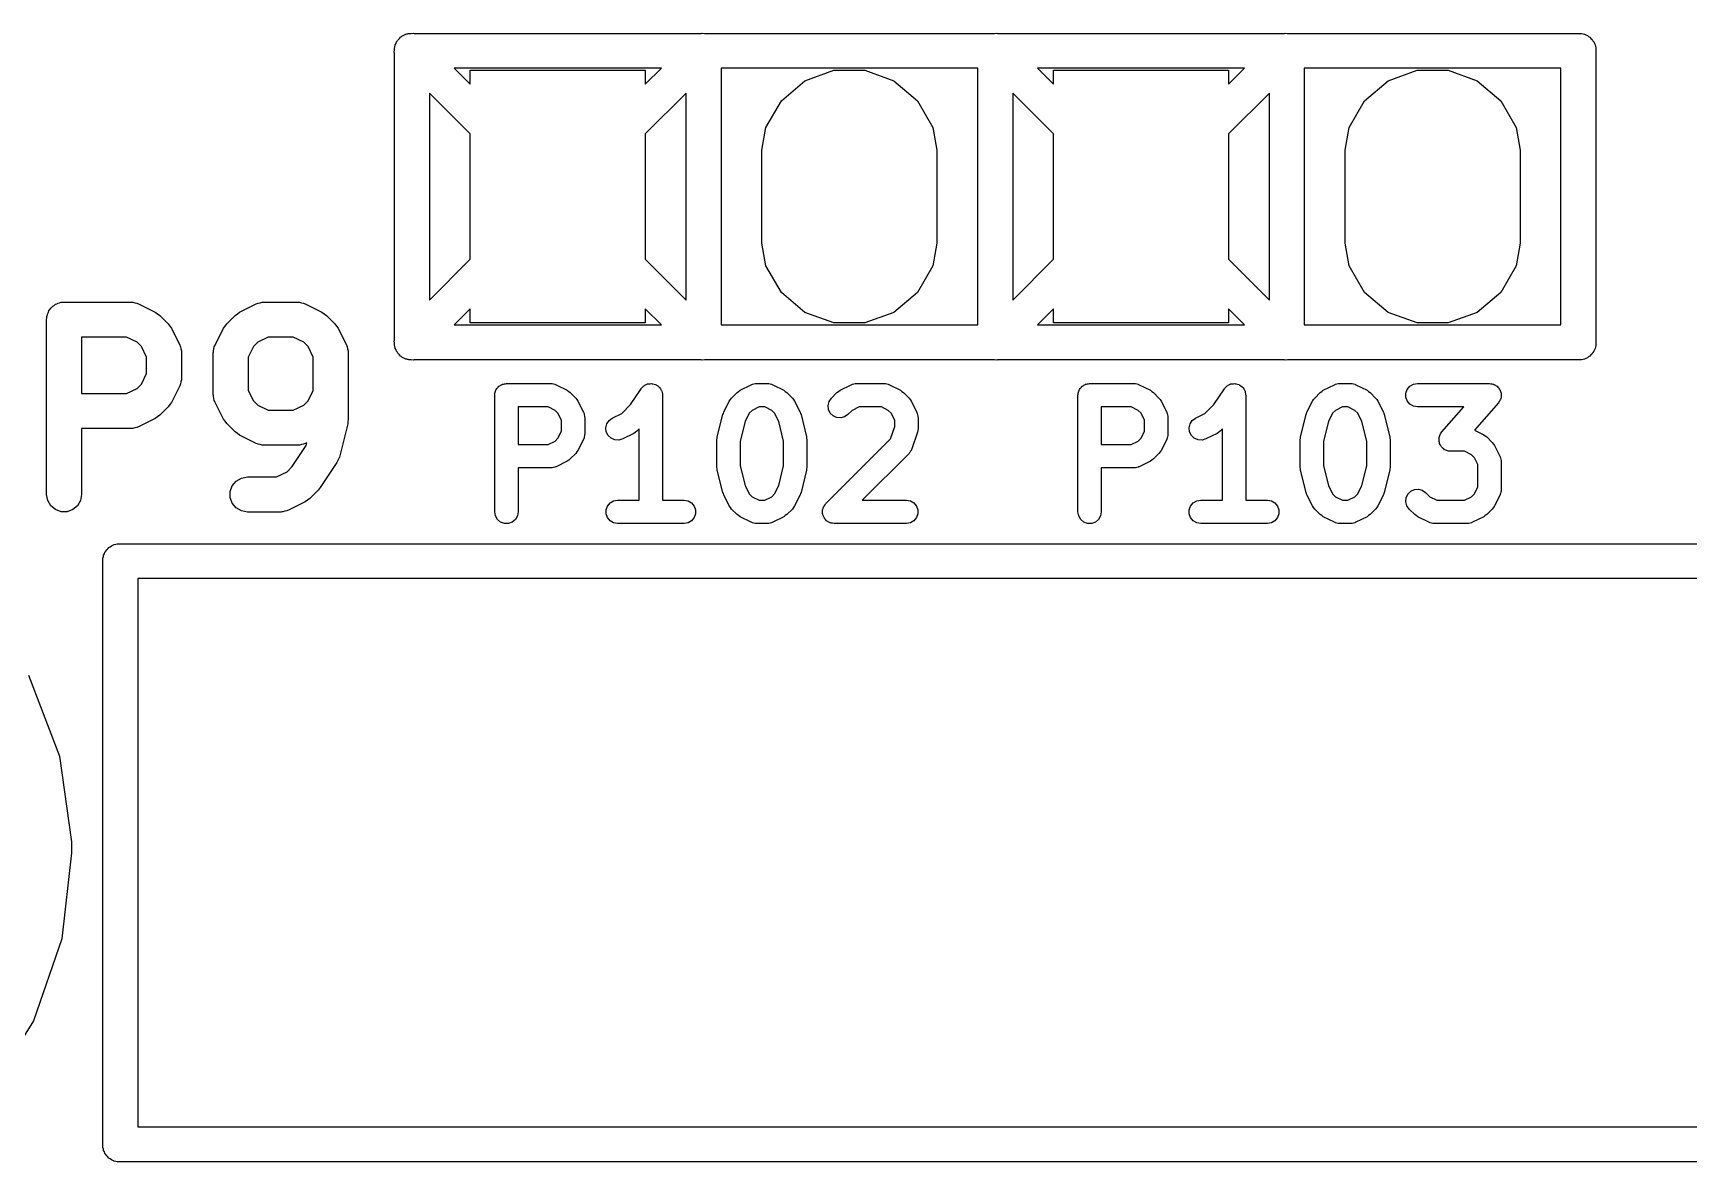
# Model space of a CAD drawing. Extents: x 51 to 149, y -134 to -32.
# Drawn here: x 80.52 to 94.94, y -110.64 to -100.81 of the extents above; entities that cross this region are included whole.
import ezdxf

# ---------------------------------------------------------------- set-up
doc = ezdxf.new("R2010")
doc.units = 0
doc.header["$MEASUREMENT"] = 0
doc.layers.add('BLACK', color=7, linetype='CONTINUOUS')

msp = doc.modelspace()

# ---------------------------------------------------------------- linework, layer by layer
at = {"layer": 'BLACK', "linetype": 'CONTINUOUS'}
for p, q in [((83.6676, -100.938), (83.6699, -100.932)), ((83.6676, -100.958), (83.6676, -100.938)), ((83.6699, -100.932), (83.6705, -100.925)), ((83.6705, -100.925), (83.6734, -100.919)), ((83.6734, -100.919), (83.6746, -100.912)), ((83.6746, -100.912), (83.6813, -100.9)), ((83.6813, -100.9), (83.686, -100.888)), ((83.686, -100.888), (83.6904, -100.882)), ((83.6904, -100.882), (83.6932, -100.876)), ((83.6932, -100.876), (83.6981, -100.871)), ((83.6981, -100.871), (83.7015, -100.866)), ((83.7015, -100.866), (83.7118, -100.857)), ((83.7118, -100.857), (83.7205, -100.846)), ((83.7205, -100.846), (83.7264, -100.843)), ((83.7264, -100.843), (83.7312, -100.838)), ((83.7312, -100.838), (83.7374, -100.835)), ((83.7374, -100.835), (83.7426, -100.831)), ((83.7426, -100.831), (83.7553, -100.826)), ((83.7553, -100.826), (83.7671, -100.82)), ((83.7671, -100.82), (83.7738, -100.818)), ((83.7738, -100.818), (83.7799, -100.816)), ((83.7799, -100.816), (83.7867, -100.815)), ((83.7867, -100.815), (83.7931, -100.813)), ((83.7931, -100.813), (83.8133, -100.813)), ((83.8133, -100.813), (83.8335, -100.811)), ((83.8335, -100.811), (83.8401, -100.813)), ((83.8401, -100.813), (86.3399, -100.813)), ((86.3399, -100.813), (86.3465, -100.811)), ((86.3465, -100.811), (86.3666, -100.813)), ((86.3666, -100.813), (88.8933, -100.813)), ((88.8933, -100.813), (88.9135, -100.811)), ((88.9135, -100.811), (88.9201, -100.813)), ((88.9201, -100.813), (91.4199, -100.813)), ((91.4199, -100.813), (91.4265, -100.811)), ((91.4265, -100.811), (91.4466, -100.813)), ((91.4466, -100.813), (94.0069, -100.813)), ((94.0069, -100.813), (94.0196, -100.817)), ((94.0196, -100.817), (94.0329, -100.82)), ((94.0329, -100.82), (94.0447, -100.826)), ((94.0447, -100.826), (94.0574, -100.831)), ((94.0574, -100.831), (94.0677, -100.84)), ((94.0677, -100.84), (94.0795, -100.846)), ((94.0795, -100.846), (94.0882, -100.857)), ((94.0882, -100.857), (94.0985, -100.866)), ((94.0985, -100.866), (94.1053, -100.877)), ((94.1053, -100.877), (94.114, -100.888)), ((94.114, -100.888), (94.1186, -100.9)), ((94.1186, -100.9), (94.1254, -100.912)), ((94.1254, -100.912), (94.1278, -100.925)), ((94.1278, -100.925), (94.1324, -100.938)), ((94.1324, -100.938), (94.1324, -103.532)), ((83.6658, -100.978), (83.6676, -100.958)), ((83.6676, -100.985), (83.6658, -100.978)), ((83.6676, -100.992), (83.6676, -100.985)), ((83.6676, -103.478), (83.6676, -100.992)), ((83.6676, -100.992), (83.6676, -100.992)), ((84.1879, -101.117), (84.328, -101.257)), ((85.9921, -101.117), (84.1879, -101.117)), ((84.328, -101.257), (84.328, -101.135)), ((84.328, -101.135), (85.852, -101.135)), ((85.852, -101.257), (85.9921, -101.117)), ((85.852, -101.135), (85.852, -101.257)), ((86.5124, -101.117), (86.5124, -103.353)), ((88.7476, -101.117), (86.5124, -101.117)), ((87.0373, -101.4), (87.2431, -101.227)), ((87.2431, -101.227), (87.4956, -101.135)), ((87.4956, -101.135), (87.7644, -101.135)), ((87.7644, -101.135), (88.0169, -101.227)), ((88.0169, -101.227), (88.2227, -101.4)), ((88.7476, -103.353), (88.7476, -101.117)), ((89.2679, -101.117), (89.408, -101.257)), ((91.0721, -101.117), (89.2679, -101.117)), ((89.408, -101.257), (89.408, -101.135)), ((89.408, -101.135), (90.932, -101.135)), ((90.932, -101.257), (91.0721, -101.117)), ((90.932, -101.135), (90.932, -101.257)), ((91.5924, -101.117), (91.5924, -103.353)), ((93.8276, -101.117), (91.5924, -101.117)), ((92.1173, -101.4), (92.3231, -101.227)), ((92.3231, -101.227), (92.5756, -101.135)), ((92.5756, -101.135), (92.8444, -101.135)), ((92.8444, -101.135), (93.0969, -101.227)), ((93.0969, -101.227), (93.3027, -101.4)), ((93.8276, -103.353), (93.8276, -101.117)), ((84.328, -101.689), (83.9724, -101.333)), ((83.9724, -101.333), (83.9724, -103.137)), ((86.2076, -101.333), (85.852, -101.689)), ((86.2076, -103.137), (86.2076, -101.333)), ((89.408, -101.689), (89.0524, -101.333)), ((89.0524, -101.333), (89.0524, -103.137)), ((91.2876, -101.333), (90.932, -101.689)), ((91.2876, -103.137), (91.2876, -101.333)), ((86.9029, -101.633), (87.0373, -101.4)), ((88.2227, -101.4), (88.3571, -101.633)), ((91.9829, -101.633), (92.1173, -101.4)), ((93.3027, -101.4), (93.4371, -101.633)), ((86.868, -101.831), (86.9029, -101.633)), ((88.3571, -101.633), (88.392, -101.831)), ((91.948, -101.831), (91.9829, -101.633)), ((93.4371, -101.633), (93.472, -101.831)), ((84.328, -102.781), (84.328, -101.689)), ((85.852, -101.689), (85.852, -102.781)), ((89.408, -102.781), (89.408, -101.689)), ((90.932, -101.689), (90.932, -102.781)), ((86.868, -102.639), (86.868, -101.831)), ((88.392, -101.831), (88.392, -102.639)), ((91.948, -102.639), (91.948, -101.831)), ((93.472, -101.831), (93.472, -102.639)), ((86.9029, -102.837), (86.868, -102.639)), ((88.392, -102.639), (88.3571, -102.837)), ((91.9829, -102.837), (91.948, -102.639)), ((93.472, -102.639), (93.4371, -102.837)), ((83.9724, -103.137), (84.328, -102.781)), ((85.852, -102.781), (86.2076, -103.137)), ((89.0524, -103.137), (89.408, -102.781)), ((90.932, -102.781), (91.2876, -103.137)), ((87.0373, -103.07), (86.9029, -102.837)), ((88.3571, -102.837), (88.2227, -103.07)), ((92.1173, -103.07), (91.9829, -102.837)), ((93.4371, -102.837), (93.3027, -103.07)), ((87.2431, -103.243), (87.0373, -103.07)), ((88.2227, -103.07), (88.0169, -103.243)), ((92.3231, -103.243), (92.1173, -103.07)), ((93.3027, -103.07), (93.0969, -103.243)), ((80.6446, -103.266), (80.6469, -103.253)), ((80.6469, -103.253), (80.6536, -103.242)), ((80.6536, -103.242), (80.6582, -103.229)), ((80.6582, -103.229), (80.6667, -103.219)), ((80.6667, -103.219), (80.6734, -103.207)), ((80.6734, -103.207), (80.6836, -103.199)), ((80.6836, -103.199), (80.6922, -103.189)), ((80.6922, -103.189), (80.7037, -103.182)), ((80.7037, -103.182), (80.7139, -103.173)), ((80.7139, -103.173), (80.7265, -103.169)), ((80.7265, -103.169), (80.738, -103.162)), ((80.738, -103.162), (80.7511, -103.16)), ((80.7511, -103.16), (80.7637, -103.155)), ((80.7637, -103.155), (80.777, -103.155)), ((80.777, -103.155), (80.7901, -103.153)), ((80.7901, -103.153), (81.3707, -103.153)), ((81.3707, -103.153), (81.3794, -103.155)), ((81.3794, -103.155), (81.3881, -103.154)), ((81.3881, -103.154), (81.4053, -103.159)), ((81.4053, -103.159), (81.4228, -103.162)), ((81.4228, -103.162), (81.4304, -103.167)), ((81.4304, -103.167), (81.4389, -103.169)), ((81.4389, -103.169), (81.584, -103.242)), ((81.584, -103.242), (81.6036, -103.256)), ((81.6036, -103.256), (81.6236, -103.27)), ((82.279, -103.27), (82.2989, -103.256)), ((82.2989, -103.256), (82.3186, -103.242)), ((82.3186, -103.242), (82.4637, -103.169)), ((82.4637, -103.169), (82.4721, -103.167)), ((82.4721, -103.167), (82.4797, -103.162)), ((82.4797, -103.162), (82.4973, -103.159)), ((82.4973, -103.159), (82.5144, -103.154)), ((82.5144, -103.154), (82.5232, -103.155)), ((82.5232, -103.155), (82.5319, -103.153)), ((82.5319, -103.153), (82.8221, -103.153)), ((82.8221, -103.153), (82.8308, -103.155)), ((82.8308, -103.155), (82.8396, -103.154)), ((82.8396, -103.154), (82.8567, -103.159)), ((82.8567, -103.159), (82.8743, -103.162)), ((82.8743, -103.162), (82.8819, -103.167)), ((82.8819, -103.167), (82.8903, -103.169)), ((82.8903, -103.169), (83.0354, -103.242)), ((83.0354, -103.242), (83.055, -103.256)), ((83.055, -103.256), (83.075, -103.27)), ((84.328, -103.213), (84.1879, -103.353)), ((84.328, -103.335), (84.328, -103.213)), ((85.9921, -103.353), (85.852, -103.213)), ((85.852, -103.213), (85.852, -103.335)), ((87.4956, -103.335), (87.2431, -103.243)), ((88.0169, -103.243), (87.7644, -103.335)), ((89.408, -103.213), (89.2679, -103.353)), ((89.408, -103.335), (89.408, -103.213)), ((91.0721, -103.353), (90.932, -103.213)), ((90.932, -103.213), (90.932, -103.335)), ((92.5756, -103.335), (92.3231, -103.243)), ((93.0969, -103.243), (92.8444, -103.335)), ((80.6377, -103.305), (80.6401, -103.292)), ((80.6377, -104.829), (80.6377, -103.305)), ((80.6401, -103.279), (80.6446, -103.266)), ((80.6401, -103.292), (80.6401, -103.279)), ((81.6236, -103.27), (81.6962, -103.343)), ((81.6962, -103.343), (81.7102, -103.363)), ((81.7102, -103.363), (81.7247, -103.382)), ((81.7247, -103.382), (81.7973, -103.528)), ((82.1053, -103.528), (82.1778, -103.382)), ((82.1778, -103.382), (82.1924, -103.363)), ((82.1924, -103.363), (82.2064, -103.343)), ((82.2064, -103.343), (82.279, -103.27)), ((83.075, -103.27), (83.1476, -103.343)), ((83.1476, -103.343), (83.1616, -103.363)), ((83.1616, -103.363), (83.1762, -103.382)), ((83.1762, -103.382), (83.2487, -103.528)), ((84.1879, -103.353), (85.9921, -103.353)), ((85.852, -103.335), (84.328, -103.335)), ((86.5124, -103.353), (88.7476, -103.353)), ((87.7644, -103.335), (87.4956, -103.335)), ((89.2679, -103.353), (91.0721, -103.353)), ((90.932, -103.335), (89.408, -103.335)), ((91.5924, -103.353), (93.8276, -103.353)), ((92.8444, -103.335), (92.5756, -103.335)), ((80.9425, -103.458), (80.9425, -103.951)), ((81.3347, -103.458), (80.9425, -103.458)), ((81.4256, -103.503), (81.3347, -103.458)), ((81.4632, -103.541), (81.4256, -103.503)), ((81.5086, -103.632), (81.4632, -103.541)), ((81.7973, -103.528), (81.7998, -103.536)), ((81.7998, -103.536), (81.8042, -103.544)), ((81.8042, -103.544), (81.8073, -103.561)), ((82.0953, -103.561), (82.0984, -103.544)), ((82.0984, -103.544), (82.1028, -103.536)), ((82.1028, -103.536), (82.1053, -103.528)), ((82.4394, -103.541), (82.394, -103.632)), ((82.477, -103.503), (82.4394, -103.541)), ((82.5678, -103.458), (82.477, -103.503)), ((82.7862, -103.458), (82.5678, -103.458)), ((82.877, -103.503), (82.7862, -103.458)), ((82.9146, -103.541), (82.877, -103.503)), ((82.96, -103.632), (82.9146, -103.541)), ((83.2487, -103.528), (83.2512, -103.536)), ((83.2512, -103.536), (83.2556, -103.544)), ((83.2556, -103.544), (83.2587, -103.561)), ((83.6658, -103.492), (83.6676, -103.485)), ((83.6676, -103.512), (83.6658, -103.492)), ((83.6676, -103.485), (83.6676, -103.478)), ((83.6676, -103.532), (83.6676, -103.512)), ((83.6699, -103.538), (83.6676, -103.532)), ((83.6705, -103.545), (83.6699, -103.538)), ((83.6734, -103.551), (83.6705, -103.545)), ((94.1278, -103.545), (94.1254, -103.558)), ((94.1324, -103.532), (94.1278, -103.545)), ((81.5086, -103.777), (81.5086, -103.632)), ((81.8073, -103.561), (81.8124, -103.578)), ((81.8124, -103.578), (81.8119, -103.587)), ((81.8119, -103.587), (81.8134, -103.596)), ((81.8134, -103.596), (81.8134, -103.813)), ((82.0892, -103.596), (82.0907, -103.587)), ((82.0892, -103.959), (82.0892, -103.596)), ((82.0902, -103.578), (82.0953, -103.561)), ((82.0907, -103.587), (82.0902, -103.578)), ((82.394, -103.632), (82.394, -103.923)), ((82.96, -103.923), (82.96, -103.632)), ((83.2587, -103.561), (83.2638, -103.578)), ((83.2638, -103.578), (83.2633, -103.587)), ((83.2633, -103.587), (83.2648, -103.596)), ((83.2648, -103.596), (83.2648, -104.176)), ((83.6746, -103.558), (83.6734, -103.551)), ((83.6814, -103.57), (83.6746, -103.558)), ((83.686, -103.582), (83.6814, -103.57)), ((83.6904, -103.588), (83.686, -103.582)), ((83.6932, -103.594), (83.6904, -103.588)), ((83.698, -103.599), (83.6932, -103.594)), ((83.7015, -103.604), (83.698, -103.599)), ((83.7118, -103.613), (83.7015, -103.604)), ((83.7205, -103.624), (83.7118, -103.613)), ((83.7264, -103.627), (83.7205, -103.624)), ((83.7312, -103.632), (83.7264, -103.627)), ((83.7374, -103.635), (83.7312, -103.632)), ((83.7426, -103.639), (83.7374, -103.635)), ((83.7553, -103.644), (83.7426, -103.639)), ((83.7671, -103.65), (83.7553, -103.644)), ((83.7738, -103.652), (83.7671, -103.65)), ((83.7799, -103.654), (83.7738, -103.652)), ((83.7867, -103.655), (83.7799, -103.654)), ((83.7931, -103.657), (83.7867, -103.655)), ((83.8134, -103.657), (83.7931, -103.657)), ((83.8335, -103.659), (83.8134, -103.657)), ((83.8401, -103.657), (83.8335, -103.659)), ((86.3399, -103.657), (83.8401, -103.657)), ((86.3465, -103.659), (86.3399, -103.657)), ((86.3666, -103.657), (86.3465, -103.659)), ((88.8934, -103.657), (86.3666, -103.657)), ((88.9135, -103.659), (88.8934, -103.657)), ((88.9201, -103.657), (88.9135, -103.659)), ((91.4199, -103.657), (88.9201, -103.657)), ((91.4265, -103.659), (91.4199, -103.657)), ((91.4466, -103.657), (91.4265, -103.659)), ((94.0069, -103.657), (91.4466, -103.657)), ((94.0196, -103.653), (94.0069, -103.657)), ((94.0329, -103.65), (94.0196, -103.653)), ((94.0447, -103.644), (94.0329, -103.65)), ((94.0574, -103.639), (94.0447, -103.644)), ((94.0677, -103.63), (94.0574, -103.639)), ((94.0795, -103.624), (94.0677, -103.63)), ((94.0882, -103.613), (94.0795, -103.624)), ((94.0985, -103.604), (94.0882, -103.613)), ((94.1053, -103.593), (94.0985, -103.604)), ((94.114, -103.582), (94.1053, -103.593)), ((94.1186, -103.57), (94.114, -103.582)), ((94.1254, -103.558), (94.1186, -103.57)), ((81.4632, -103.868), (81.5086, -103.777)), ((81.8124, -103.831), (81.8073, -103.848)), ((81.8134, -103.813), (81.8119, -103.822)), ((81.8119, -103.822), (81.8124, -103.831)), ((80.9425, -103.951), (81.3347, -103.951)), ((81.3347, -103.951), (81.4256, -103.906)), ((81.4256, -103.906), (81.4632, -103.868)), ((81.7973, -103.882), (81.7247, -104.027)), ((81.7998, -103.873), (81.7973, -103.882)), ((81.8042, -103.866), (81.7998, -103.873)), ((81.8073, -103.848), (81.8042, -103.866)), ((82.0907, -103.967), (82.0892, -103.959)), ((82.0902, -103.976), (82.0907, -103.967)), ((82.0953, -103.993), (82.0902, -103.976)), ((82.394, -103.923), (82.4394, -104.013)), ((82.9146, -104.013), (82.96, -103.923)), ((84.5409, -103.965), (84.5424, -103.956)), ((84.5409, -104.981), (84.5409, -103.965)), ((84.5424, -103.947), (84.5455, -103.939)), ((84.5424, -103.956), (84.5424, -103.947)), ((84.5455, -103.939), (84.547, -103.93)), ((84.547, -103.93), (84.5514, -103.922)), ((84.5514, -103.922), (84.5545, -103.914)), ((84.5545, -103.914), (84.5602, -103.907)), ((84.5602, -103.907), (84.5646, -103.899)), ((84.5646, -103.899), (84.5715, -103.894)), ((84.5715, -103.894), (84.5772, -103.887)), ((84.5772, -103.887), (84.5849, -103.882)), ((84.5849, -103.882), (84.5917, -103.877)), ((84.5917, -103.877), (84.6, -103.874)), ((84.6, -103.874), (84.6077, -103.869)), ((84.6077, -103.869), (84.6165, -103.868)), ((84.6165, -103.868), (84.6248, -103.865)), ((84.6248, -103.865), (84.6337, -103.865)), ((84.6337, -103.865), (84.6425, -103.863)), ((84.6425, -103.863), (85.0295, -103.863)), ((85.0295, -103.863), (85.0353, -103.864)), ((85.0353, -103.864), (85.0411, -103.864)), ((85.0411, -103.864), (85.0525, -103.867)), ((85.0525, -103.867), (85.0643, -103.869)), ((85.0643, -103.869), (85.0693, -103.872)), ((85.0693, -103.872), (85.075, -103.874)), ((85.075, -103.874), (85.1717, -103.922)), ((85.1717, -103.922), (85.1848, -103.932)), ((85.1848, -103.932), (85.1981, -103.941)), ((85.1981, -103.941), (85.2465, -103.99)), ((85.7247, -104.045), (85.8158, -103.908)), ((85.8158, -103.908), (85.8197, -103.904)), ((85.8197, -103.904), (85.8225, -103.899)), ((85.8225, -103.899), (85.8318, -103.892)), ((85.8318, -103.892), (85.8402, -103.883)), ((85.8402, -103.883), (85.8453, -103.88)), ((85.8453, -103.88), (85.8496, -103.877)), ((85.8496, -103.877), (85.861, -103.872)), ((85.861, -103.872), (85.8718, -103.867)), ((85.8718, -103.867), (85.8774, -103.866)), ((85.8774, -103.866), (85.8827, -103.865)), ((85.8827, -103.865), (85.8949, -103.865)), ((85.8949, -103.865), (85.9069, -103.863)), ((85.9069, -103.863), (85.9124, -103.865)), ((85.9124, -103.865), (85.918, -103.865)), ((85.918, -103.865), (85.9294, -103.869)), ((85.9294, -103.869), (85.9412, -103.872)), ((85.9412, -103.872), (85.9459, -103.875)), ((85.9459, -103.875), (85.9512, -103.877)), ((85.9512, -103.877), (85.9605, -103.884)), ((85.9605, -103.884), (85.9706, -103.891)), ((85.9706, -103.891), (85.9739, -103.896)), ((85.9739, -103.896), (85.9782, -103.899)), ((85.9782, -103.899), (85.9843, -103.91)), ((85.9843, -103.91), (85.9915, -103.92)), ((85.9915, -103.92), (85.993, -103.925)), ((85.993, -103.925), (85.9959, -103.93)), ((85.9959, -103.93), (85.998, -103.942)), ((85.998, -103.942), (86.0014, -103.953)), ((86.0014, -103.953), (86.001, -103.959)), ((86.001, -103.959), (86.002, -103.965)), ((86.002, -103.965), (86.002, -104.879)), ((86.6026, -103.99), (86.651, -103.941)), ((86.651, -103.941), (86.6644, -103.932)), ((86.6644, -103.932), (86.6774, -103.922)), ((86.6774, -103.922), (86.7742, -103.874)), ((86.7742, -103.874), (86.7798, -103.872)), ((86.7798, -103.872), (86.7849, -103.869)), ((86.7849, -103.869), (86.7966, -103.867)), ((86.7966, -103.867), (86.808, -103.864)), ((86.808, -103.864), (86.8139, -103.864)), ((86.8139, -103.864), (86.8196, -103.863)), ((86.8196, -103.863), (86.9164, -103.863)), ((86.9164, -103.863), (86.9221, -103.864)), ((86.9221, -103.864), (86.928, -103.864)), ((86.928, -103.864), (86.9394, -103.867)), ((86.9394, -103.867), (86.9511, -103.869)), ((86.9511, -103.869), (86.9562, -103.872)), ((86.9562, -103.872), (86.9618, -103.874)), ((86.9618, -103.874), (87.0586, -103.922)), ((87.0586, -103.922), (87.0717, -103.932)), ((87.0717, -103.932), (87.085, -103.941)), ((87.085, -103.941), (87.1334, -103.99)), ((87.4735, -103.99), (87.5219, -103.941)), ((87.5219, -103.941), (87.5352, -103.932)), ((87.5352, -103.932), (87.5483, -103.922)), ((87.5483, -103.922), (87.645, -103.874)), ((87.645, -103.874), (87.6507, -103.872)), ((87.6507, -103.872), (87.6557, -103.869)), ((87.6557, -103.869), (87.6674, -103.867)), ((87.6674, -103.867), (87.6789, -103.864)), ((87.6789, -103.864), (87.6847, -103.864)), ((87.6847, -103.864), (87.6905, -103.863)), ((87.6905, -103.863), (87.9324, -103.863)), ((87.9324, -103.863), (87.9381, -103.864)), ((87.9381, -103.864), (87.944, -103.864)), ((87.944, -103.864), (87.9554, -103.867)), ((87.9554, -103.867), (87.9671, -103.869)), ((87.9671, -103.869), (87.9722, -103.872)), ((87.9722, -103.872), (87.9778, -103.874)), ((87.9778, -103.874), (88.0746, -103.922)), ((88.0746, -103.922), (88.0877, -103.932)), ((88.0877, -103.932), (88.101, -103.941)), ((88.101, -103.941), (88.1494, -103.99)), ((89.6209, -103.965), (89.6224, -103.956)), ((89.6209, -104.981), (89.6209, -103.965)), ((89.6224, -103.947), (89.6255, -103.939)), ((89.6224, -103.956), (89.6224, -103.947)), ((89.6255, -103.939), (89.627, -103.93)), ((89.627, -103.93), (89.6314, -103.922)), ((89.6314, -103.922), (89.6345, -103.914)), ((89.6345, -103.914), (89.6402, -103.907)), ((89.6402, -103.907), (89.6446, -103.899)), ((89.6446, -103.899), (89.6515, -103.894)), ((89.6515, -103.894), (89.6572, -103.887)), ((89.6572, -103.887), (89.6649, -103.882)), ((89.6649, -103.882), (89.6717, -103.877)), ((89.6717, -103.877), (89.68, -103.874)), ((89.68, -103.874), (89.6877, -103.869)), ((89.6877, -103.869), (89.6965, -103.868)), ((89.6965, -103.868), (89.7048, -103.865)), ((89.7048, -103.865), (89.7137, -103.865)), ((89.7137, -103.865), (89.7225, -103.863)), ((89.7225, -103.863), (90.1095, -103.863)), ((90.1095, -103.863), (90.1153, -103.864)), ((90.1153, -103.864), (90.1211, -103.864)), ((90.1211, -103.864), (90.1325, -103.867)), ((90.1325, -103.867), (90.1443, -103.869)), ((90.1443, -103.869), (90.1493, -103.872)), ((90.1493, -103.872), (90.155, -103.874)), ((90.155, -103.874), (90.2517, -103.922)), ((90.2517, -103.922), (90.2648, -103.932)), ((90.2648, -103.932), (90.2781, -103.941)), ((90.2781, -103.941), (90.3265, -103.99)), ((90.8047, -104.045), (90.8958, -103.908)), ((90.8958, -103.908), (90.8997, -103.904)), ((90.8997, -103.904), (90.9025, -103.899)), ((90.9025, -103.899), (90.9118, -103.892)), ((90.9118, -103.892), (90.9202, -103.883)), ((90.9202, -103.883), (90.9253, -103.88)), ((90.9253, -103.88), (90.9296, -103.877)), ((90.9296, -103.877), (90.941, -103.872)), ((90.941, -103.872), (90.9518, -103.867)), ((90.9518, -103.867), (90.9574, -103.866)), ((90.9574, -103.866), (90.9627, -103.865)), ((90.9627, -103.865), (90.9749, -103.865)), ((90.9749, -103.865), (90.9869, -103.863)), ((90.9869, -103.863), (90.9924, -103.865)), ((90.9924, -103.865), (90.998, -103.865)), ((90.998, -103.865), (91.0094, -103.869)), ((91.0094, -103.869), (91.0212, -103.872)), ((91.0212, -103.872), (91.0259, -103.875)), ((91.0259, -103.875), (91.0312, -103.877)), ((91.0312, -103.877), (91.0405, -103.884)), ((91.0405, -103.884), (91.0506, -103.891)), ((91.0506, -103.891), (91.0539, -103.896)), ((91.0539, -103.896), (91.0582, -103.899)), ((91.0582, -103.899), (91.0643, -103.91)), ((91.0643, -103.91), (91.0715, -103.92)), ((91.0715, -103.92), (91.073, -103.925)), ((91.073, -103.925), (91.0759, -103.93)), ((91.0759, -103.93), (91.078, -103.942)), ((91.078, -103.942), (91.0814, -103.953)), ((91.0814, -103.953), (91.081, -103.959)), ((91.081, -103.959), (91.082, -103.965)), ((91.082, -103.965), (91.082, -104.879)), ((91.6826, -103.99), (91.731, -103.941)), ((91.731, -103.941), (91.7444, -103.932)), ((91.7444, -103.932), (91.7574, -103.922)), ((91.7574, -103.922), (91.8542, -103.874)), ((91.8542, -103.874), (91.8598, -103.872)), ((91.8598, -103.872), (91.8649, -103.869)), ((91.8649, -103.869), (91.8766, -103.867)), ((91.8766, -103.867), (91.888, -103.864)), ((91.888, -103.864), (91.8939, -103.864)), ((91.8939, -103.864), (91.8996, -103.863)), ((91.8996, -103.863), (91.9964, -103.863)), ((91.9964, -103.863), (92.0021, -103.864)), ((92.0021, -103.864), (92.008, -103.864)), ((92.008, -103.864), (92.0194, -103.867)), ((92.0194, -103.867), (92.0311, -103.869)), ((92.0311, -103.869), (92.0362, -103.872)), ((92.0362, -103.872), (92.0418, -103.874)), ((92.0418, -103.874), (92.1386, -103.922)), ((92.1386, -103.922), (92.1517, -103.932)), ((92.1517, -103.932), (92.165, -103.941)), ((92.165, -103.941), (92.2134, -103.99)), ((92.4769, -103.947), (92.489, -103.914)), ((92.4769, -103.982), (92.4769, -103.947)), ((92.489, -103.914), (92.5116, -103.887)), ((92.5116, -103.887), (92.5422, -103.869)), ((92.5422, -103.869), (92.577, -103.863)), ((92.577, -103.863), (93.2059, -103.863)), ((93.2059, -103.863), (93.2157, -103.865)), ((93.2157, -103.865), (93.2256, -103.865)), ((93.2256, -103.865), (93.2329, -103.868)), ((93.2329, -103.868), (93.2407, -103.869)), ((93.2407, -103.869), (93.2493, -103.874)), ((93.2493, -103.874), (93.2585, -103.878)), ((93.2585, -103.878), (93.2644, -103.883)), ((93.2644, -103.883), (93.2712, -103.887)), ((93.2712, -103.887), (93.2776, -103.894)), ((93.2776, -103.894), (93.2851, -103.901)), ((93.2851, -103.901), (93.2888, -103.908)), ((93.2888, -103.908), (93.2939, -103.914)), ((93.2939, -103.914), (93.2973, -103.923)), ((93.2973, -103.923), (93.3021, -103.932)), ((93.3021, -103.932), (93.3033, -103.94)), ((93.3033, -103.94), (93.306, -103.947)), ((93.306, -103.947), (93.306, -103.957)), ((93.306, -103.957), (93.3075, -103.967)), ((93.3075, -103.967), (93.306, -103.974)), ((93.306, -103.974), (93.306, -103.982)), ((81.6962, -104.066), (81.6236, -104.139)), ((81.7102, -104.046), (81.6962, -104.066)), ((81.7247, -104.027), (81.7102, -104.046)), ((82.0984, -104.011), (82.0953, -103.993)), ((82.1028, -104.018), (82.0984, -104.011)), ((82.1053, -104.027), (82.1028, -104.018)), ((82.1778, -104.172), (82.1053, -104.027)), ((82.4394, -104.013), (82.477, -104.051)), ((82.477, -104.051), (82.5678, -104.096)), ((82.5678, -104.096), (82.7862, -104.096)), ((82.7862, -104.096), (82.877, -104.051)), ((82.877, -104.051), (82.9146, -104.013)), ((84.7441, -104.066), (84.7441, -104.395)), ((85.0055, -104.066), (84.7441, -104.066)), ((85.0661, -104.097), (85.0055, -104.066)), ((85.0912, -104.122), (85.0661, -104.097)), ((85.1214, -104.182), (85.0912, -104.122)), ((85.2465, -103.99), (85.2558, -104.003)), ((85.2558, -104.003), (85.2655, -104.016)), ((85.2655, -104.016), (85.3139, -104.113)), ((85.3139, -104.113), (85.3156, -104.118)), ((85.3156, -104.118), (85.3185, -104.123)), ((85.3185, -104.123), (85.3206, -104.135)), ((85.5647, -104.164), (85.6467, -104.123)), ((85.6467, -104.123), (85.7247, -104.045)), ((86.5275, -104.133), (86.5321, -104.123)), ((86.5321, -104.123), (86.5352, -104.113)), ((86.5352, -104.113), (86.5836, -104.016)), ((86.5836, -104.016), (86.5933, -104.003)), ((86.5933, -104.003), (86.6026, -103.99)), ((86.758, -104.122), (86.722, -104.194)), ((86.783, -104.097), (86.758, -104.122)), ((86.8436, -104.066), (86.783, -104.097)), ((86.8924, -104.066), (86.8436, -104.066)), ((86.953, -104.097), (86.8924, -104.066)), ((86.978, -104.122), (86.953, -104.097)), ((87.014, -104.194), (86.978, -104.122)), ((87.1334, -103.99), (87.1427, -104.003)), ((87.1427, -104.003), (87.1524, -104.016)), ((87.1524, -104.016), (87.2008, -104.113)), ((87.2008, -104.113), (87.2039, -104.123)), ((87.2039, -104.123), (87.2085, -104.133)), ((87.4441, -104.053), (87.4533, -104.018)), ((87.4472, -104.088), (87.4441, -104.053)), ((87.4621, -104.12), (87.4472, -104.088)), ((87.4533, -104.018), (87.4735, -103.99)), ((87.4871, -104.145), (87.4621, -104.12)), ((87.6539, -104.097), (87.6172, -104.133)), ((87.7145, -104.066), (87.6539, -104.097)), ((87.9084, -104.066), (87.7145, -104.066)), ((87.969, -104.097), (87.9084, -104.066)), ((87.994, -104.122), (87.969, -104.097)), ((88.0243, -104.182), (87.994, -104.122)), ((88.1494, -103.99), (88.1587, -104.003)), ((88.1587, -104.003), (88.1684, -104.016)), ((88.1684, -104.016), (88.2168, -104.113)), ((88.2168, -104.113), (88.2184, -104.118)), ((88.2184, -104.118), (88.2214, -104.123)), ((88.2214, -104.123), (88.2234, -104.135)), ((89.8241, -104.066), (89.8241, -104.395)), ((90.0855, -104.066), (89.8241, -104.066)), ((90.1461, -104.097), (90.0855, -104.066)), ((90.1712, -104.122), (90.1461, -104.097)), ((90.2014, -104.182), (90.1712, -104.122)), ((90.3265, -103.99), (90.3358, -104.003)), ((90.3358, -104.003), (90.3455, -104.016)), ((90.3455, -104.016), (90.3939, -104.113)), ((90.3939, -104.113), (90.3956, -104.118)), ((90.3956, -104.118), (90.3985, -104.123)), ((90.3985, -104.123), (90.4006, -104.135)), ((90.6447, -104.164), (90.7267, -104.123)), ((90.7267, -104.123), (90.8047, -104.045)), ((91.6075, -104.133), (91.6121, -104.123)), ((91.6121, -104.123), (91.6152, -104.113)), ((91.6152, -104.113), (91.6636, -104.016)), ((91.6636, -104.016), (91.6733, -104.003)), ((91.6733, -104.003), (91.6826, -103.99)), ((91.838, -104.122), (91.802, -104.194)), ((91.863, -104.097), (91.838, -104.122)), ((91.9236, -104.066), (91.863, -104.097)), ((91.9724, -104.066), (91.9236, -104.066)), ((92.033, -104.097), (91.9724, -104.066)), ((92.058, -104.122), (92.033, -104.097)), ((92.094, -104.194), (92.058, -104.122)), ((92.2134, -103.99), (92.2227, -104.003)), ((92.2227, -104.003), (92.2324, -104.016)), ((92.2324, -104.016), (92.2808, -104.113)), ((92.2808, -104.113), (92.2839, -104.123)), ((92.2839, -104.123), (92.2885, -104.133)), ((92.489, -104.015), (92.4769, -103.982)), ((92.5116, -104.042), (92.489, -104.015)), ((92.5422, -104.06), (92.5116, -104.042)), ((92.577, -104.066), (92.5422, -104.06)), ((92.982, -104.066), (92.577, -104.066)), ((92.7908, -104.285), (92.982, -104.066)), ((93.2824, -104.032), (93.0745, -104.269)), ((93.2875, -104.023), (93.2824, -104.032)), ((93.2939, -104.015), (93.2875, -104.023)), ((93.2966, -104.008), (93.2939, -104.015)), ((93.3006, -104.001), (93.2966, -104.008)), ((93.3026, -103.992), (93.3006, -104.001)), ((93.306, -103.982), (93.3026, -103.992)), ((81.3707, -104.256), (80.9425, -104.256)), ((80.9425, -104.256), (80.9425, -104.829)), ((81.3794, -104.255), (81.3707, -104.256)), ((81.3881, -104.255), (81.3794, -104.255)), ((81.4053, -104.25), (81.3881, -104.255)), ((81.4228, -104.247), (81.4053, -104.25)), ((81.4304, -104.243), (81.4228, -104.247)), ((81.4389, -104.24), (81.4304, -104.243)), ((81.584, -104.167), (81.4389, -104.24)), ((81.6036, -104.153), (81.584, -104.167)), ((81.6236, -104.139), (81.6036, -104.153)), ((82.1924, -104.191), (82.1778, -104.172)), ((82.2064, -104.211), (82.1924, -104.191)), ((82.279, -104.284), (82.2064, -104.211)), ((83.2603, -104.213), (83.1877, -104.504)), ((83.2616, -104.195), (83.2603, -104.213)), ((83.2648, -104.176), (83.2616, -104.195)), ((85.1214, -104.279), (85.1214, -104.182)), ((85.3206, -104.135), (85.324, -104.147)), ((85.324, -104.147), (85.3236, -104.152)), ((85.3236, -104.152), (85.3246, -104.158)), ((85.3246, -104.158), (85.3246, -104.303)), ((85.5087, -104.249), (85.5169, -104.214)), ((85.5127, -104.284), (85.5087, -104.249)), ((85.5169, -104.214), (85.5363, -104.185)), ((85.5363, -104.185), (85.5647, -104.164)), ((85.7988, -104.258), (85.7787, -104.278)), ((85.7988, -104.879), (85.7988, -104.258)), ((86.4791, -104.327), (86.5275, -104.133)), ((86.722, -104.194), (86.6793, -104.364)), ((87.0567, -104.364), (87.014, -104.194)), ((87.2085, -104.133), (87.2569, -104.327)), ((87.519, -104.16), (87.4871, -104.145)), ((87.5542, -104.163), (87.519, -104.16)), ((87.5883, -104.153), (87.5542, -104.163)), ((87.6172, -104.133), (87.5883, -104.153)), ((87.9887, -104.345), (88.0243, -104.238)), ((88.0243, -104.238), (88.0243, -104.182)), ((88.2234, -104.135), (88.2268, -104.147)), ((88.2275, -104.255), (88.2247, -104.271)), ((88.2268, -104.147), (88.2265, -104.152)), ((88.2265, -104.152), (88.2275, -104.158)), ((88.2275, -104.158), (88.2275, -104.255)), ((90.2014, -104.279), (90.2014, -104.182)), ((90.4006, -104.135), (90.404, -104.147)), ((90.404, -104.147), (90.4036, -104.152)), ((90.4036, -104.152), (90.4046, -104.158)), ((90.4046, -104.158), (90.4046, -104.303)), ((90.5887, -104.249), (90.5969, -104.214)), ((90.5927, -104.284), (90.5887, -104.249)), ((90.5969, -104.214), (90.6163, -104.185)), ((90.6163, -104.185), (90.6447, -104.164)), ((90.8788, -104.258), (90.8587, -104.278)), ((90.8788, -104.879), (90.8788, -104.258)), ((91.5591, -104.327), (91.6075, -104.133)), ((91.802, -104.194), (91.7593, -104.364)), ((92.1367, -104.364), (92.094, -104.194)), ((92.2885, -104.133), (92.3369, -104.327)), ((93.0745, -104.269), (93.1546, -104.309)), ((82.2989, -104.298), (82.279, -104.284)), ((82.3186, -104.313), (82.2989, -104.298)), ((82.4637, -104.385), (82.3186, -104.313)), ((82.4721, -104.388), (82.4637, -104.385)), ((82.4797, -104.392), (82.4721, -104.388)), ((82.4973, -104.395), (82.4797, -104.392)), ((82.5144, -104.4), (82.4973, -104.395)), ((82.5232, -104.4), (82.5144, -104.4)), ((82.5319, -104.401), (82.5232, -104.4)), ((82.8221, -104.401), (82.5319, -104.401)), ((82.7763, -104.587), (82.8984, -104.404)), ((82.8308, -104.4), (82.8221, -104.401)), ((82.8396, -104.4), (82.8308, -104.4)), ((82.8567, -104.395), (82.8396, -104.4)), ((82.8743, -104.392), (82.8567, -104.395)), ((82.8819, -104.388), (82.8743, -104.392)), ((82.8903, -104.385), (82.8819, -104.388)), ((82.9049, -104.378), (82.8903, -104.385)), ((82.8984, -104.404), (82.9049, -104.378)), ((84.7441, -104.395), (85.0055, -104.395)), ((85.0055, -104.395), (85.0661, -104.365)), ((85.0661, -104.365), (85.0912, -104.34)), ((85.0912, -104.34), (85.1214, -104.279)), ((85.3139, -104.349), (85.2655, -104.445)), ((85.3156, -104.343), (85.3139, -104.349)), ((85.3185, -104.338), (85.3156, -104.343)), ((85.3206, -104.326), (85.3185, -104.338)), ((85.324, -104.315), (85.3206, -104.326)), ((85.3246, -104.303), (85.3236, -104.309)), ((85.3236, -104.309), (85.324, -104.315)), ((85.5285, -104.315), (85.5127, -104.284)), ((85.5541, -104.34), (85.5285, -104.315)), ((85.5865, -104.354), (85.5541, -104.34)), ((85.6217, -104.356), (85.5865, -104.354)), ((85.6555, -104.346), (85.6217, -104.356)), ((85.7523, -104.297), (85.6555, -104.346)), ((85.7654, -104.288), (85.7523, -104.297)), ((85.7787, -104.278), (85.7654, -104.288)), ((86.4761, -104.352), (86.4783, -104.339)), ((86.4761, -104.594), (86.4761, -104.352)), ((86.4783, -104.339), (86.4791, -104.327)), ((86.6793, -104.364), (86.6793, -104.581)), ((87.0567, -104.581), (87.0567, -104.364)), ((87.2569, -104.327), (87.2577, -104.339)), ((87.2577, -104.339), (87.2599, -104.352)), ((87.2599, -104.352), (87.2599, -104.594)), ((87.4251, -104.909), (87.9887, -104.345)), ((88.2223, -104.287), (88.1739, -104.432)), ((88.2247, -104.271), (88.2223, -104.287)), ((89.8241, -104.395), (90.0855, -104.395)), ((90.0855, -104.395), (90.1461, -104.365)), ((90.1461, -104.365), (90.1712, -104.34)), ((90.1712, -104.34), (90.2014, -104.279)), ((90.3939, -104.349), (90.3455, -104.445)), ((90.3956, -104.343), (90.3939, -104.349)), ((90.3985, -104.338), (90.3956, -104.343)), ((90.4006, -104.326), (90.3985, -104.338)), ((90.404, -104.315), (90.4006, -104.326)), ((90.4046, -104.303), (90.4036, -104.309)), ((90.4036, -104.309), (90.404, -104.315)), ((90.6085, -104.315), (90.5927, -104.284)), ((90.6341, -104.34), (90.6085, -104.315)), ((90.6665, -104.354), (90.6341, -104.34)), ((90.7017, -104.356), (90.6665, -104.354)), ((90.7355, -104.346), (90.7017, -104.356)), ((90.8323, -104.297), (90.7355, -104.346)), ((90.8454, -104.288), (90.8323, -104.297)), ((90.8587, -104.278), (90.8454, -104.288)), ((91.5561, -104.352), (91.5583, -104.339)), ((91.5561, -104.594), (91.5561, -104.352)), ((91.5583, -104.339), (91.5591, -104.327)), ((91.7593, -104.364), (91.7593, -104.581)), ((92.1367, -104.581), (92.1367, -104.364)), ((92.3369, -104.327), (92.3377, -104.339)), ((92.3377, -104.339), (92.3399, -104.352)), ((92.3399, -104.352), (92.3399, -104.594)), ((92.7657, -104.35), (92.7672, -104.342)), ((92.7672, -104.359), (92.7657, -104.35)), ((92.7672, -104.334), (92.7706, -104.325)), ((92.7672, -104.342), (92.7672, -104.334)), ((92.7672, -104.369), (92.7672, -104.359)), ((92.7699, -104.377), (92.7672, -104.369)), ((92.7711, -104.384), (92.7699, -104.377)), ((92.7706, -104.325), (92.7725, -104.315)), ((92.7759, -104.393), (92.7711, -104.384)), ((92.7725, -104.315), (92.7766, -104.308)), ((92.7792, -104.402), (92.7759, -104.393)), ((92.7766, -104.308), (92.7792, -104.301)), ((92.7792, -104.301), (92.7856, -104.293)), ((92.7843, -104.408), (92.7792, -104.402)), ((92.7881, -104.415), (92.7843, -104.408)), ((92.7856, -104.293), (92.7908, -104.285)), ((93.1546, -104.309), (93.1677, -104.319)), ((93.1677, -104.319), (93.181, -104.328)), ((93.181, -104.328), (93.2294, -104.377)), ((93.2294, -104.377), (93.2387, -104.39)), ((93.2387, -104.39), (93.2484, -104.403)), ((93.2484, -104.403), (93.2968, -104.5)), ((83.1667, -104.551), (83.0215, -104.769)), ((83.1771, -104.527), (83.1667, -104.551)), ((83.1877, -104.504), (83.1771, -104.527)), ((85.1717, -104.539), (85.075, -104.588)), ((85.1848, -104.53), (85.1717, -104.539)), ((85.1981, -104.52), (85.1848, -104.53)), ((85.2465, -104.472), (85.1981, -104.52)), ((85.2558, -104.459), (85.2465, -104.472)), ((85.2655, -104.445), (85.2558, -104.459)), ((88.1494, -104.472), (87.7422, -104.879)), ((88.1527, -104.467), (88.1494, -104.472)), ((88.1571, -104.463), (88.1527, -104.467)), ((88.1628, -104.453), (88.1571, -104.463)), ((88.1696, -104.443), (88.1628, -104.453)), ((88.1711, -104.437), (88.1696, -104.443)), ((88.1739, -104.432), (88.1711, -104.437)), ((90.2517, -104.539), (90.155, -104.588)), ((90.2648, -104.53), (90.2517, -104.539)), ((90.2781, -104.52), (90.2648, -104.53)), ((90.3265, -104.472), (90.2781, -104.52)), ((90.3358, -104.459), (90.3265, -104.472)), ((90.3455, -104.445), (90.3358, -104.459)), ((92.7955, -104.422), (92.7881, -104.415)), ((92.8019, -104.429), (92.7955, -104.422)), ((92.8087, -104.433), (92.8019, -104.429)), ((92.8146, -104.439), (92.8087, -104.433)), ((92.8239, -104.442), (92.8146, -104.439)), ((92.8325, -104.447), (92.8239, -104.442)), ((92.8402, -104.449), (92.8325, -104.447)), ((92.8475, -104.451), (92.8402, -104.449)), ((92.8575, -104.452), (92.8475, -104.451)), ((92.8672, -104.453), (92.8575, -104.452)), ((92.9884, -104.453), (92.8672, -104.453)), ((93.049, -104.484), (92.9884, -104.453)), ((93.074, -104.509), (93.049, -104.484)), ((93.1043, -104.569), (93.074, -104.509)), ((93.2968, -104.5), (93.2984, -104.505)), ((93.2984, -104.505), (93.3014, -104.51)), ((93.3014, -104.51), (93.3034, -104.522)), ((93.3034, -104.522), (93.3068, -104.534)), ((93.3068, -104.534), (93.3065, -104.539)), ((93.3065, -104.539), (93.3075, -104.545)), ((93.3075, -104.545), (93.3075, -104.787)), ((82.2888, -104.713), (82.3346, -104.686)), ((82.3346, -104.686), (82.3867, -104.677)), ((82.3867, -104.677), (82.641, -104.677)), ((82.641, -104.677), (82.7319, -104.632)), ((82.7319, -104.632), (82.7763, -104.587)), ((85.0295, -104.598), (84.7441, -104.598)), ((84.7441, -104.598), (84.7441, -104.981)), ((85.0353, -104.597), (85.0295, -104.598)), ((85.0411, -104.598), (85.0353, -104.597)), ((85.0525, -104.594), (85.0411, -104.598)), ((85.0643, -104.592), (85.0525, -104.594)), ((85.0693, -104.589), (85.0643, -104.592)), ((85.075, -104.588), (85.0693, -104.589)), ((86.4783, -104.606), (86.4761, -104.594)), ((86.4791, -104.618), (86.4783, -104.606)), ((86.5275, -104.812), (86.4791, -104.618)), ((86.6793, -104.581), (86.722, -104.752)), ((87.014, -104.752), (87.0567, -104.581)), ((87.2569, -104.618), (87.2085, -104.812)), ((87.2577, -104.606), (87.2569, -104.618)), ((87.2599, -104.594), (87.2577, -104.606)), ((90.1095, -104.598), (89.8241, -104.598)), ((89.8241, -104.598), (89.8241, -104.981)), ((90.1153, -104.597), (90.1095, -104.598)), ((90.1211, -104.598), (90.1153, -104.597)), ((90.1325, -104.594), (90.1211, -104.598)), ((90.1443, -104.592), (90.1325, -104.594)), ((90.1493, -104.589), (90.1443, -104.592)), ((90.155, -104.588), (90.1493, -104.589)), ((91.5583, -104.606), (91.5561, -104.594)), ((91.5591, -104.618), (91.5583, -104.606)), ((91.6075, -104.812), (91.5591, -104.618)), ((91.7593, -104.581), (91.802, -104.752)), ((92.094, -104.752), (92.1367, -104.581)), ((92.3369, -104.618), (92.2885, -104.812)), ((92.3377, -104.606), (92.3369, -104.618)), ((92.3399, -104.594), (92.3377, -104.606)), ((93.1043, -104.763), (93.1043, -104.569)), ((80.6469, -104.882), (80.6377, -104.829)), ((80.9425, -104.829), (80.9334, -104.882)), ((82.2366, -104.803), (82.2547, -104.753)), ((82.2366, -104.856), (82.2366, -104.803)), ((82.2547, -104.753), (82.2888, -104.713)), ((83.0025, -104.792), (82.9299, -104.865)), ((83.0111, -104.78), (83.0025, -104.792)), ((83.0215, -104.769), (83.0111, -104.78)), ((86.5321, -104.822), (86.5275, -104.812)), ((86.5352, -104.833), (86.5321, -104.822)), ((86.5836, -104.929), (86.5352, -104.833)), ((86.722, -104.752), (86.758, -104.824)), ((86.758, -104.824), (86.783, -104.849)), ((86.953, -104.849), (86.978, -104.824)), ((86.978, -104.824), (87.014, -104.752)), ((87.2008, -104.833), (87.1524, -104.929)), ((87.2039, -104.822), (87.2008, -104.833)), ((87.2085, -104.812), (87.2039, -104.822)), ((91.6121, -104.822), (91.6075, -104.812)), ((91.6152, -104.833), (91.6121, -104.822)), ((91.6636, -104.929), (91.6152, -104.833)), ((91.802, -104.752), (91.838, -104.824)), ((91.838, -104.824), (91.863, -104.849)), ((92.033, -104.849), (92.058, -104.824)), ((92.058, -104.824), (92.094, -104.752)), ((92.2808, -104.833), (92.2324, -104.929)), ((92.2839, -104.822), (92.2808, -104.833)), ((92.2885, -104.812), (92.2839, -104.822)), ((92.4788, -104.858), (92.4937, -104.826)), ((92.4937, -104.826), (92.5187, -104.801)), ((92.5187, -104.801), (92.5507, -104.786)), ((92.5507, -104.786), (92.5858, -104.783)), ((92.5858, -104.783), (92.6199, -104.792)), ((92.6199, -104.792), (92.6488, -104.812)), ((92.6488, -104.812), (92.6855, -104.849)), ((93.049, -104.849), (93.074, -104.824)), ((93.074, -104.824), (93.1043, -104.763)), ((93.2968, -104.833), (93.2484, -104.929)), ((93.2984, -104.827), (93.2968, -104.833)), ((93.3014, -104.822), (93.2984, -104.827)), ((93.3034, -104.81), (93.3014, -104.822)), ((93.3068, -104.799), (93.3034, -104.81)), ((93.3075, -104.787), (93.3065, -104.793)), ((93.3065, -104.793), (93.3068, -104.799)), ((80.6734, -104.927), (80.6469, -104.882)), ((80.7139, -104.961), (80.6734, -104.927)), ((80.7637, -104.98), (80.7139, -104.961)), ((80.8166, -104.98), (80.7637, -104.98)), ((80.8663, -104.961), (80.8166, -104.98)), ((80.9069, -104.927), (80.8663, -104.961)), ((80.9334, -104.882), (80.9069, -104.927)), ((82.2547, -104.906), (82.2366, -104.856)), ((82.2888, -104.946), (82.2547, -104.906)), ((82.3346, -104.973), (82.2888, -104.946)), ((82.3867, -104.982), (82.3346, -104.973)), ((82.677, -104.982), (82.3867, -104.982)), ((82.6857, -104.98), (82.677, -104.982)), ((82.6944, -104.981), (82.6857, -104.98)), ((82.7115, -104.976), (82.6944, -104.981)), ((82.7291, -104.973), (82.7115, -104.976)), ((82.7367, -104.968), (82.7291, -104.973)), ((82.7452, -104.966), (82.7367, -104.968)), ((82.8903, -104.893), (82.7452, -104.966)), ((82.9099, -104.879), (82.8903, -104.893)), ((82.9299, -104.865), (82.9099, -104.879)), ((84.547, -105.015), (84.5409, -104.981)), ((84.7441, -104.981), (84.7379, -105.015)), ((85.51, -104.963), (85.5221, -104.93)), ((85.51, -104.998), (85.51, -104.963)), ((85.5221, -104.93), (85.5448, -104.903)), ((85.5448, -104.903), (85.5753, -104.885)), ((85.5753, -104.885), (85.6101, -104.879)), ((85.6101, -104.879), (85.7988, -104.879)), ((86.002, -104.879), (86.1907, -104.879)), ((86.1907, -104.879), (86.2254, -104.885)), ((86.2254, -104.885), (86.256, -104.903)), ((86.256, -104.903), (86.2787, -104.93)), ((86.2787, -104.93), (86.2907, -104.963)), ((86.2907, -104.963), (86.2907, -104.998)), ((86.5933, -104.942), (86.5836, -104.929)), ((86.6026, -104.956), (86.5933, -104.942)), ((86.651, -105.004), (86.6026, -104.956)), ((86.783, -104.849), (86.8436, -104.879)), ((86.8436, -104.879), (86.8924, -104.879)), ((86.8924, -104.879), (86.953, -104.849)), ((87.1334, -104.956), (87.085, -105.004)), ((87.1427, -104.942), (87.1334, -104.956)), ((87.1524, -104.929), (87.1427, -104.942)), ((87.3957, -104.972), (87.3969, -104.967)), ((87.3969, -104.985), (87.3957, -104.972)), ((87.3969, -104.963), (87.4014, -104.951)), ((87.3969, -104.967), (87.3969, -104.963)), ((87.3969, -104.998), (87.3969, -104.985)), ((87.4014, -104.951), (87.4049, -104.938)), ((87.4049, -104.938), (87.4074, -104.934)), ((87.4074, -104.934), (87.409, -104.93)), ((87.409, -104.93), (87.4175, -104.92)), ((87.4175, -104.92), (87.4251, -104.909)), ((87.7422, -104.879), (88.1259, -104.879)), ((88.1259, -104.879), (88.1607, -104.885)), ((88.1607, -104.885), (88.1912, -104.903)), ((88.1912, -104.903), (88.2139, -104.93)), ((88.2139, -104.93), (88.226, -104.963)), ((88.226, -104.963), (88.226, -104.998)), ((89.627, -105.015), (89.6209, -104.981)), ((89.8241, -104.981), (89.8179, -105.015)), ((90.59, -104.963), (90.6021, -104.93)), ((90.59, -104.998), (90.59, -104.963)), ((90.6021, -104.93), (90.6248, -104.903)), ((90.6248, -104.903), (90.6553, -104.885)), ((90.6553, -104.885), (90.6901, -104.879)), ((90.6901, -104.879), (90.8788, -104.879)), ((91.082, -104.879), (91.2707, -104.879)), ((91.2707, -104.879), (91.3054, -104.885)), ((91.3054, -104.885), (91.336, -104.903)), ((91.336, -104.903), (91.3587, -104.93)), ((91.3587, -104.93), (91.3707, -104.963)), ((91.3707, -104.963), (91.3707, -104.998)), ((91.6733, -104.942), (91.6636, -104.929)), ((91.6826, -104.956), (91.6733, -104.942)), ((91.731, -105.004), (91.6826, -104.956)), ((91.863, -104.849), (91.9236, -104.879)), ((91.9236, -104.879), (91.9724, -104.879)), ((91.9724, -104.879), (92.033, -104.849)), ((92.2134, -104.956), (92.165, -105.004)), ((92.2227, -104.942), (92.2134, -104.956)), ((92.2324, -104.929), (92.2227, -104.942)), ((92.4757, -104.893), (92.4788, -104.858)), ((92.4849, -104.927), (92.4757, -104.893)), ((92.5051, -104.956), (92.4849, -104.927)), ((92.5535, -105.004), (92.5051, -104.956)), ((92.6855, -104.849), (92.7461, -104.879)), ((92.7461, -104.879), (92.9884, -104.879)), ((92.9884, -104.879), (93.049, -104.849)), ((93.2294, -104.956), (93.181, -105.004)), ((93.2387, -104.942), (93.2294, -104.956)), ((93.2484, -104.929), (93.2387, -104.942)), ((84.5646, -105.046), (84.547, -105.015)), ((84.5917, -105.069), (84.5646, -105.046)), ((84.6248, -105.081), (84.5917, -105.069)), ((84.6601, -105.081), (84.6248, -105.081)), ((84.6933, -105.069), (84.6601, -105.081)), ((84.7203, -105.046), (84.6933, -105.069)), ((84.7379, -105.015), (84.7203, -105.046)), ((85.5221, -105.031), (85.51, -104.998)), ((85.5448, -105.058), (85.5221, -105.031)), ((85.5753, -105.076), (85.5448, -105.058)), ((85.6101, -105.082), (85.5753, -105.076)), ((86.1907, -105.082), (85.6101, -105.082)), ((86.2254, -105.076), (86.1907, -105.082)), ((86.256, -105.058), (86.2254, -105.076)), ((86.2787, -105.031), (86.256, -105.058)), ((86.2907, -104.998), (86.2787, -105.031)), ((86.6643, -105.013), (86.651, -105.004)), ((86.6774, -105.023), (86.6643, -105.013)), ((86.7742, -105.071), (86.6774, -105.023)), ((86.7798, -105.073), (86.7742, -105.071)), ((86.7849, -105.076), (86.7798, -105.073)), ((86.7966, -105.078), (86.7849, -105.076)), ((86.808, -105.082), (86.7966, -105.078)), ((86.8139, -105.081), (86.808, -105.082)), ((86.8196, -105.082), (86.8139, -105.081)), ((86.9164, -105.082), (86.8196, -105.082)), ((86.9221, -105.081), (86.9164, -105.082)), ((86.928, -105.082), (86.9221, -105.081)), ((86.9394, -105.078), (86.928, -105.082)), ((86.9511, -105.076), (86.9394, -105.078)), ((86.9562, -105.073), (86.9511, -105.076)), ((86.9618, -105.071), (86.9562, -105.073)), ((87.0586, -105.023), (86.9618, -105.071)), ((87.0717, -105.013), (87.0586, -105.023)), ((87.085, -105.004), (87.0717, -105.013)), ((87.3984, -105.002), (87.3969, -104.998)), ((87.3988, -105.007), (87.3984, -105.002)), ((87.4044, -105.019), (87.3988, -105.007)), ((87.409, -105.031), (87.4044, -105.019)), ((87.4118, -105.035), (87.409, -105.031)), ((87.4137, -105.039), (87.4118, -105.035)), ((87.4231, -105.048), (87.4137, -105.039)), ((87.4316, -105.058), (87.4231, -105.048)), ((87.4355, -105.061), (87.4316, -105.058)), ((87.4387, -105.064), (87.4355, -105.061)), ((87.4507, -105.069), (87.4387, -105.064)), ((87.4622, -105.076), (87.4507, -105.069)), ((87.4666, -105.077), (87.4622, -105.076)), ((87.4707, -105.079), (87.4666, -105.077)), ((87.4839, -105.08), (87.4707, -105.079)), ((87.497, -105.082), (87.4839, -105.08)), ((88.1259, -105.082), (87.497, -105.082)), ((88.1607, -105.076), (88.1259, -105.082)), ((88.1912, -105.058), (88.1607, -105.076)), ((88.2139, -105.031), (88.1912, -105.058)), ((88.226, -104.998), (88.2139, -105.031)), ((89.6446, -105.046), (89.627, -105.015)), ((89.6717, -105.069), (89.6446, -105.046)), ((89.7048, -105.081), (89.6717, -105.069)), ((89.7401, -105.081), (89.7048, -105.081)), ((89.7733, -105.069), (89.7401, -105.081)), ((89.8003, -105.046), (89.7733, -105.069)), ((89.8179, -105.015), (89.8003, -105.046)), ((90.6021, -105.031), (90.59, -104.998)), ((90.6248, -105.058), (90.6021, -105.031)), ((90.6553, -105.076), (90.6248, -105.058)), ((90.6901, -105.082), (90.6553, -105.076)), ((91.2707, -105.082), (90.6901, -105.082)), ((91.3054, -105.076), (91.2707, -105.082)), ((91.336, -105.058), (91.3054, -105.076)), ((91.3587, -105.031), (91.336, -105.058)), ((91.3707, -104.998), (91.3587, -105.031)), ((91.7443, -105.013), (91.731, -105.004)), ((91.7574, -105.023), (91.7443, -105.013)), ((91.8542, -105.071), (91.7574, -105.023)), ((91.8598, -105.073), (91.8542, -105.071)), ((91.8649, -105.076), (91.8598, -105.073)), ((91.8766, -105.078), (91.8649, -105.076)), ((91.888, -105.082), (91.8766, -105.078)), ((91.8939, -105.081), (91.888, -105.082)), ((91.8996, -105.082), (91.8939, -105.081)), ((91.9964, -105.082), (91.8996, -105.082)), ((92.0021, -105.081), (91.9964, -105.082)), ((92.008, -105.082), (92.0021, -105.081)), ((92.0194, -105.078), (92.008, -105.082)), ((92.0311, -105.076), (92.0194, -105.078)), ((92.0362, -105.073), (92.0311, -105.076)), ((92.0418, -105.071), (92.0362, -105.073)), ((92.1386, -105.023), (92.0418, -105.071)), ((92.1517, -105.013), (92.1386, -105.023)), ((92.165, -105.004), (92.1517, -105.013)), ((92.5668, -105.013), (92.5535, -105.004)), ((92.5799, -105.023), (92.5668, -105.013)), ((92.6767, -105.071), (92.5799, -105.023)), ((92.6823, -105.073), (92.6767, -105.071)), ((92.6873, -105.076), (92.6823, -105.073)), ((92.6991, -105.078), (92.6873, -105.076)), ((92.7105, -105.082), (92.6991, -105.078)), ((92.7163, -105.081), (92.7105, -105.082)), ((92.7221, -105.082), (92.7163, -105.081)), ((93.0124, -105.082), (92.7221, -105.082)), ((93.0181, -105.081), (93.0124, -105.082)), ((93.024, -105.082), (93.0181, -105.081)), ((93.0354, -105.078), (93.024, -105.082)), ((93.0471, -105.076), (93.0354, -105.078)), ((93.0522, -105.073), (93.0471, -105.076)), ((93.0578, -105.071), (93.0522, -105.073)), ((93.1546, -105.023), (93.0578, -105.071)), ((93.1677, -105.013), (93.1546, -105.023)), ((93.181, -105.004), (93.1677, -105.013)), ((81.1923, -105.285), (81.2026, -105.276)), ((81.2026, -105.276), (81.2153, -105.271)), ((81.2153, -105.271), (81.2271, -105.265)), ((81.2271, -105.265), (81.2404, -105.262)), ((81.2404, -105.262), (81.2531, -105.258)), ((81.2531, -105.258), (139.727, -105.258)), ((81.1276, -105.383), (81.1322, -105.37)), ((81.1276, -105.437), (81.1276, -105.383)), ((81.1322, -105.37), (81.1346, -105.357)), ((81.1346, -105.357), (81.1413, -105.345)), ((81.1413, -105.345), (81.146, -105.333)), ((81.146, -105.333), (81.1547, -105.322)), ((81.1547, -105.322), (81.1615, -105.311)), ((81.1615, -105.311), (81.1718, -105.302)), ((81.1718, -105.302), (81.1805, -105.291)), ((81.1805, -105.291), (81.1923, -105.285)), ((81.1276, -110.463), (81.1276, -105.437)), ((81.1276, -105.437), (81.1276, -105.437)), ((109.941, -105.562), (81.4324, -105.562)), ((81.4324, -105.562), (81.4324, -110.338)), ((80.4811, -106.402), (80.7491, -107.108)), ((80.7491, -107.108), (80.8542, -107.855)), ((80.8542, -107.855), (80.8555, -107.95)), ((80.8555, -107.95), (80.7714, -108.7)), ((80.7714, -108.7), (80.5232, -109.413)), ((80.5232, -109.413), (80.1232, -110.053)), ((81.1276, -110.517), (81.1276, -110.463)), ((81.4324, -110.338), (139.548, -110.338)), ((81.1322, -110.53), (81.1276, -110.517)), ((81.1346, -110.543), (81.1322, -110.53)), ((81.1414, -110.555), (81.1346, -110.543)), ((81.146, -110.567), (81.1414, -110.555)), ((81.1547, -110.578), (81.146, -110.567)), ((81.1615, -110.589), (81.1547, -110.578)), ((81.1718, -110.598), (81.1615, -110.589)), ((81.1805, -110.609), (81.1718, -110.598)), ((81.1923, -110.615), (81.1805, -110.609)), ((81.2026, -110.624), (81.1923, -110.615)), ((81.2153, -110.629), (81.2026, -110.624)), ((81.2271, -110.635), (81.2153, -110.629)), ((81.2404, -110.638), (81.2271, -110.635)), ((81.2531, -110.642), (81.2404, -110.638)), ((139.727, -110.642), (81.2531, -110.642))]:
    msp.add_line(p, q, dxfattribs=at)

doc.saveas('drawing.dxf')
